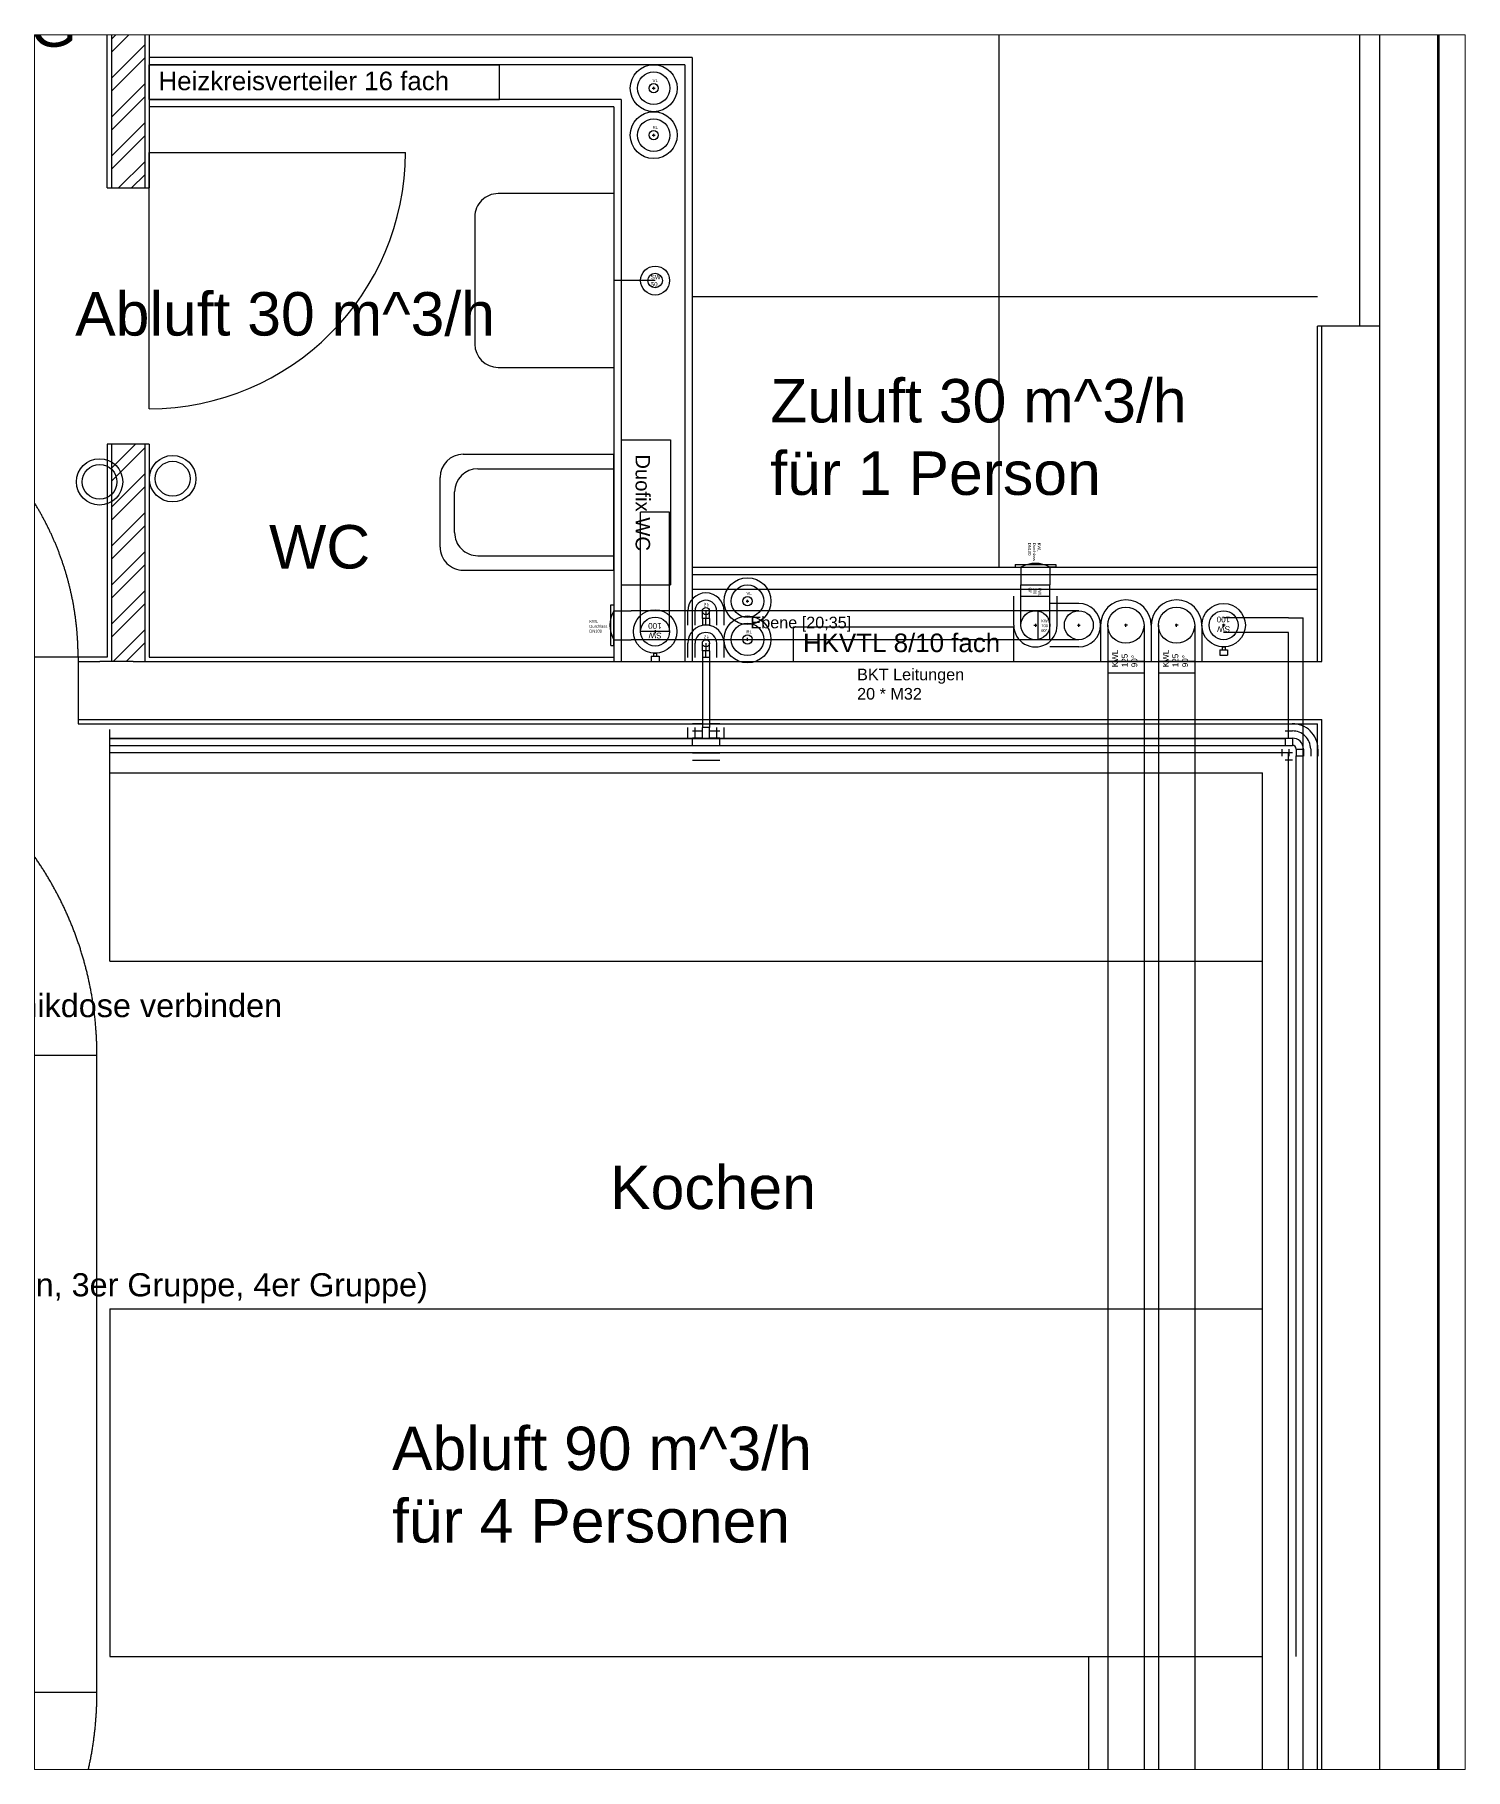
# Paper-space layout 'Ausdruck - WC - Küche' of a CAD drawing. Extents: x -6677 to 8143, y -324 to 17642.
# The model-space entities are those that its viewports show. They can reach past a viewport. Long polylines and large blocks are cut down to what shows.
import ezdxf

# ---------------------------------------------------------------- set-up
doc = ezdxf.new("R2010")
doc.units = 0
doc.header["$LTSCALE"] = 2
for name, pattern in [('ACAD_ISO03W100', [30, 12, -18]), ('CENTER', [50.8, 31.75, -6.35, 6.35, -6.35]), ('CENTERX2', [101.6, 63.5, -12.7, 12.7, -12.7]), ('PHANTOM', [63.5, 31.75, -6.35, 6.35, -6.35, 6.35, -6.35])]:
    doc.linetypes.add(name, pattern=pattern)
doc.layers.get('0').update_dxf_attribs({"lineweight": 25})
for name, color, linetype, lineweight in [('Hilfslinien', 7, 'Continuous', 25), ('Konstruktionslinien', 4, 'Continuous', 25), ('Möbilierung ... Möbel ... Küche', 30, 'Continuous', 25), ('Rohbau ... Fassdendämmung', 6, 'Continuous', 25), ('Rohbau ... Holhwand ... Hohlwand-Dämmung', 6, 'Continuous', 25), ('TGA ... Dämmung', 6, 'Continuous', 25), ('TGA ... Elektroinstallation', 30, 'PHANTOM', 25), ('TGA ... Elektroinstallation ... Geräte', 30, 'Continuous', 25), ('TGA ... Frischwasser', 5, 'Continuous', 25), ('TGA ... Frischwasser ... Frischwasser kalt', 5, 'Continuous', 25), ('TGA ... Heizung', 7, 'Continuous', 25), ('TGA ... Heizung ... Betonkernaktivierung', 7, 'Continuous', 25), ('TGA ... KWL ... Abluft', 1, 'CENTERX2', 25), ('TGA ... Sanitärobjekte', 4, 'Continuous', 25)]:
    doc.layers.add(name, color=color, linetype=linetype, lineweight=lineweight)
for name, color, linetype, lineweight, true_color in [('Information ... Raumbezeichnung', 20, 'Continuous', 25, 0xff5500), ('Möbilierung ... Möbel', 16, 'Continuous', 25, 0x800000), ('Möbilierung ... Türen', 16, 'Continuous', 25, 0x800000), ('Rohbau ... Außenputz', 200, 'Continuous', 25, 0xaa00ff), ('Rohbau ... Durchbrüche', 6, 'Continuous', 25, 0xf12bff), ('Rohbau ... Fenster', 151, 'Continuous', 25, 0x41c3ff), ('Rohbau ... Holhwand', 136, 'Continuous', 25, 0x008080), ('Rohbau ... Innenputz', 216, 'Continuous', 25, 0x800080), ('Rohbau ... Mauerwerk', 12, 'Continuous', 25, 0xc40000), ('TGA ... Abwasser', 206, 'Continuous', 25, 0x55007f), ('TGA ... KWL', 160, 'Continuous', 25, 0x0055ff), ('TGA ... KWL ... Zuluft', 160, 'CENTER', 25, 0x0055ff)]:
    doc.layers.add(name, color=color, linetype=linetype, lineweight=lineweight, true_color=true_color)
doc.layers.add('Information ... Verkehrsweg', color=2, linetype='Continuous', lineweight=25, plot=False)
doc.layers.add('TGA ... Montageraum', color=2, linetype='Continuous', lineweight=25, plot=False)
doc.layers.add('Viewports', color=21, linetype='ACAD_ISO03W100', lineweight=25, true_color=0xffaa7f, plot=False)
doc.styles.add('textstyle3', font='')
doc.styles.get('textstyle3').set_extended_font_data('Liberation Sans')

# ---------------------------------------------------------------- blocks, each defined once
blk = doc.blocks.new('WC-Schüssel')
for p, q in [((-52, 20), (0, 20)), ((0, -20), (0, 20)), ((-60, -12), (-60, 12)), ((-47, 15), (0, 15)), ((-55, -7), (-55, 7)), ((-47, -15), (0, -15)), ((-52, -20), (0, -20))]:
    blk.add_line(p, q)
for centre, start, end in [((-52, 12), 90, 180), ((-47, 7), 90, 180), ((-47, -7), 180, 270), ((-52, -12), 180, 270)]:
    blk.add_arc(centre, 8, start, end)
blk = doc.blocks.new('Waschbecken 60x48')
for p, q in [((40, 30), (0, 30)), ((0, -30), (0, 30)), ((48, -22), (48, 22)), ((0, -30), (40, -30))]:
    blk.add_line(p, q)
for centre, start, end in [((40, 22), 0, 90), ((40, -22), 270, 0)]:
    blk.add_arc(centre, 8, start, end)
blk = doc.blocks.new('Tisch')
at = {"layer": 'Information ... Verkehrsweg'}
for p, q in [((0, 220), (0, 340)), ((100, 340), (0, 340)), ((100, 220), (100, 340)), ((-120, 220), (0, 220)), ((-120, 220), (-120, 0)), ((100, 220), (220, 220)), ((220, 0), (220, 220)), ((-120, 0), (0, 0)), ((0, -120), (0, 0)), ((100, 0), (220, 0)), ((100, -120), (100, 0)), ((0, -120), (100, -120))]:
    blk.add_line(p, q, dxfattribs=at)
for centre, start, end in [((0, 220), 90, 180), ((100, 220), 0, 90), ((0, 0), 180, 270), ((100, 0), 270, 0)]:
    blk.add_arc(centre, 120, start, end, dxfattribs=at)
at = {"layer": 'Möbilierung ... Möbel'}
for p, q in [((0, 220), (100, 220)), ((0, 0), (0, 220)), ((100, 220), (100, 0)), ((100, 0), (0, 0))]:
    blk.add_line(p, q, dxfattribs=at)
blk = doc.blocks.new('Schmutzwasser DN100')
at = {"layer": 'Konstruktionslinien'}
for p, q in [((-0.5, 0), (0.5, 0)), ((0, -0.5), (0, 0.5))]:
    blk.add_line(p, q, dxfattribs=at)
at = {"layer": 'TGA ... Abwasser'}
blk.add_circle((0, 0), 5, dxfattribs=at)
at = {"layer": 'TGA ... Montageraum'}
for p, q in [((1.35, 10.3), (-1.35, 10.3)), ((-1.35, 8.5), (-1.35, 10.3)), ((1.35, 8.5), (-1.35, 8.5)), ((-0.5, 7.5), (-0.5, 8.5)), ((0.5, 8.5), (-0.5, 8.5)), ((0.5, 7.5), (-0.5, 7.5)), ((0.5, 7.5), (0.5, 8.5)), ((1.35, 8.5), (1.35, 10.3))]:
    blk.add_line(p, q, dxfattribs=at)
blk.add_circle((0, 0), 7.5, dxfattribs=at)
at = {"layer": 'TGA ... Abwasser', "insert": (-2.25, 2.36), "char_height": 5, "attachment_point": 1, "style": 'textstyle3'}
blk.add_mtext('\\H2;SW\\P100', dxfattribs=at)
blk = doc.blocks.new('Duofix WC Element')
at = {"layer": 'TGA ... Sanitärobjekte'}
for p, q in [((-25, 17), (25, 17)), ((-25, 0), (-25, 17)), ((25, 0), (25, 17)), ((-25, 0), (25, 0))]:
    blk.add_line(p, q, dxfattribs=at)
at = {"layer": 'TGA ... Sanitärobjekte', "insert": (-20, 10), "char_height": 7.5, "attachment_point": 1, "style": 'textstyle3'}
blk.add_mtext('\\H5;Duofix WC', dxfattribs=at)
blk = doc.blocks.new('Heizung - Verteiler 16 fach')
at = {"layer": 'TGA ... Heizung'}
for p, q in [((0, 12), (121, 12)), ((0, 0), (0, 12)), ((121, 0), (121, 12)), ((0, 0), (121, 0))]:
    blk.add_line(p, q, dxfattribs=at)
at = {"layer": 'TGA ... Heizung', "insert": (3.25, 9.62), "char_height": 12, "attachment_point": 1, "style": 'textstyle3'}
blk.add_mtext('\\H6.4;Heizkreisverteiler 16 fach', dxfattribs=at)
blk = doc.blocks.new('KWL-Tellerventil 100')
at = {"layer": 'TGA ... KWL'}
for p, q in [((-1, 0), (-1, 14)), ((-1, 14), (0, 14)), ((0, 14), (0, 12)), ((0, 12), (6, 12)), ((0, 2), (0, 12)), ((-1, 0), (0, 0)), ((0, 2), (6, 2)), ((0, 0), (0, 2))]:
    blk.add_line(p, q, dxfattribs=at)
blk.add_arc((8.66, 7), 10, 150, 210, dxfattribs=at)
at = {"layer": 'TGA ... KWL', "insert": (-8.45, 8.8), "char_height": 1, "attachment_point": 1, "style": 'textstyle3'}
blk.add_mtext('KWL\\PDurchlass\\PDN100', dxfattribs=at)
blk = doc.blocks.new('Frischwasser-Bogen 90 Projektion')
at = {"layer": 'Konstruktionslinien'}
for p in [(0, 6.25), (4.9, 6.25)]:
    blk.add_line(p, (2.3, 6.25), dxfattribs=at)
at = {"layer": 'TGA ... Dämmung'}
for p, q in [((0, 10), (4.9, 10)), ((0, 2.5), (4.9, 2.5))]:
    blk.add_line(p, q, dxfattribs=at)
blk.add_arc((4.9, 6.25), 3.75, 270, 90, dxfattribs=at)
at = {"layer": 'TGA ... Frischwasser'}
for p, q in [((0, 5), (0, 7.5)), ((2.3, 7.5), (0, 7.5)), ((2.3, 7.5), (4.9, 7.5)), ((2.3, 5), (2.3, 7.5)), ((2.3, 5), (0, 5)), ((2.3, 5), (4.9, 5))]:
    blk.add_line(p, q, dxfattribs=at)
blk.add_circle((4.9, 6.25), 1.25, dxfattribs=at)
at = {"layer": 'TGA ... Montageraum'}
for p, q in [((0, 12.5), (4.9, 12.5)), ((0, 0), (4.9, 0))]:
    blk.add_line(p, q, dxfattribs=at)
blk.add_arc((4.9, 6.25), 6.25, 270, 90, dxfattribs=at)
at = {"layer": 'TGA ... Frischwasser', "insert": (6.46, 6.89), "char_height": 2, "attachment_point": 1, "style": 'textstyle3'}
blk.add_mtext('\\H0.6;FW\\P90%%d', dxfattribs=at)
blk = doc.blocks.new('KWL-Bogen-90-100-Projektion')
at = {"layer": 'Konstruktionslinien'}
for p, q in [((13.5, 5), (14.5, 5)), ((14, 4.5), (14, 5.5))]:
    blk.add_line(p, q, dxfattribs=at)
at = {"layer": 'TGA ... KWL'}
for p, q in [((0, 0), (0, 10)), ((4, 10), (0, 10)), ((4, 0), (4, 10)), ((14, 10), (4, 10)), ((4, 0), (0, 0)), ((14, 0), (4, 0))]:
    blk.add_line(p, q, dxfattribs=at)
blk.add_circle((14, 5), 5, dxfattribs=at)
at = {"layer": 'TGA ... Montageraum'}
for p, q in [((14, 12.5), (4, 12.5)), ((14, -2.5), (4, -2.5))]:
    blk.add_line(p, q, dxfattribs=at)
blk.add_arc((14, 5), 7.5, 270, 90, dxfattribs=at)
at = {"layer": 'TGA ... KWL', "insert": (1, 7), "char_height": 1, "attachment_point": 1, "style": 'textstyle3'}
blk.add_mtext('KWL\\P100\\P90%%d', dxfattribs=at)
blk = doc.blocks.new('Frischwasser-T-Stück')
at = {"layer": 'TGA ... Dämmung'}
for p, q in [((-2.65, 9.45), (-2.65, 0)), ((2.35, 8.48), (6.05, 8.48)), ((4.85, 5.98), (4.85, 9.45)), ((2.35, 0.98), (6.05, 0.98)), ((4.85, 0), (4.85, 3.48))]:
    blk.add_line(p, q, dxfattribs=at)
at = {"layer": 'TGA ... Frischwasser'}
for p, q in [((-0.15, 9.45), (2.35, 9.45)), ((-0.15, 9.45), (-0.15, 0)), ((2.35, 5.98), (2.35, 9.45)), ((-0.15, 0), (2.35, 0)), ((2.35, 5.98), (6.05, 5.98)), ((2.35, 0), (2.35, 3.48)), ((2.35, 3.48), (6.05, 3.48)), ((6.05, 3.48), (6.05, 5.98))]:
    blk.add_line(p, q, dxfattribs=at)
at = {"layer": 'TGA ... Montageraum'}
for p, q in [((-5.15, 9.45), (-5.15, 0)), ((2.35, 10.98), (6.05, 10.98)), ((7.35, 5.98), (7.35, 9.45)), ((7.35, 0), (7.35, 3.48)), ((2.35, -1.52), (6.05, -1.52))]:
    blk.add_line(p, q, dxfattribs=at)
blk = doc.blocks.new('Frischwasser-Bogen 90')
at = {"layer": 'TGA ... Dämmung'}
for p, q in [((3.74, 8.84), (6.24, 8.84)), ((-2.5, 0), (-2.5, 2.5)), ((3.74, 1.34), (6.24, 1.34)), ((5, 0), (5, 2.5))]:
    blk.add_line(p, q, dxfattribs=at)
blk.add_arc((3.79, 2.55), 6.29, 90.75584, 180.75584, dxfattribs=at)
at = {"layer": 'TGA ... Frischwasser'}
for p, q in [((3.74, 6.34), (6.24, 6.34)), ((3.75, 3.84), (3.74, 6.34)), ((6.24, 6.34), (6.24, 3.84)), ((0, 0), (0, 2.5)), ((0, 2.5), (2.5, 2.5)), ((0, 0), (2.5, 0)), ((2.5, 0), (2.5, 2.5)), ((3.74, 3.84), (6.24, 3.84))]:
    blk.add_line(p, q, dxfattribs=at)
for radius, start, end in [(3.79, 90.75584, 180.75584), (1.3, 91.99812, 181.99812)]:
    blk.add_arc((3.79, 2.55), radius, start, end, dxfattribs=at)
at = {"layer": 'TGA ... Montageraum'}
for p, q in [((3.74, 11.34), (6.24, 11.34)), ((-5, 0), (-5, 2.5)), ((7.5, 0), (7.5, 2.5)), ((3.74, -1.16), (6.24, -1.16))]:
    blk.add_line(p, q, dxfattribs=at)
blk.add_arc((3.79, 2.55), 8.79, 90.75584, 180.75584, dxfattribs=at)
blk = doc.blocks.new('KWL-Bogen-90-125-Projektion')
at = {"layer": 'Konstruktionslinien'}
for p, q in [((16, 6.25), (17, 6.25)), ((16.5, 5.75), (16.5, 6.75))]:
    blk.add_line(p, q, dxfattribs=at)
at = {"layer": 'TGA ... KWL'}
for p, q in [((0, 0), (0, 12.5)), ((4, 12.5), (0, 12.5)), ((4, 0), (4, 12.5)), ((16.5, 12.5), (4, 12.5)), ((4, 0), (0, 0)), ((16.5, 0), (4, 0))]:
    blk.add_line(p, q, dxfattribs=at)
blk.add_circle((16.5, 6.25), 6.25, dxfattribs=at)
at = {"layer": 'TGA ... Montageraum'}
for p, q in [((16.5, 15), (4, 15)), ((16.5, -2.5), (4, -2.5))]:
    blk.add_line(p, q, dxfattribs=at)
blk.add_arc((16.5, 6.25), 8.75, 270, 90, dxfattribs=at)
at = {"layer": 'TGA ... KWL', "insert": (2, 11), "char_height": 2, "attachment_point": 1, "style": 'textstyle3'}
blk.add_mtext('KWL\\P125\\P90%%d', dxfattribs=at)
blk = doc.blocks.new('Heizung - Verteiler 10 fach')
at = {"layer": 'TGA ... Heizung'}
for p, q in [((0, 12), (76, 12)), ((0, 0), (0, 12)), ((76, 0), (76, 12)), ((0, 0), (76, 0))]:
    blk.add_line(p, q, dxfattribs=at)
at = {"layer": 'TGA ... Heizung', "insert": (3.25, 9.62), "char_height": 12, "attachment_point": 1, "style": 'textstyle3'}
blk.add_mtext('\\H6.4;HKVTL 8/10 fach', dxfattribs=at)
blk = doc.blocks.new('Heizung - Rücklauf')
at = {"layer": 'Konstruktionslinien'}
for p, q in [((-0.5, 0), (0.5, 0)), ((0, -0.5), (0, 0.5))]:
    blk.add_line(p, q, dxfattribs=at)
at = {"layer": 'TGA ... Dämmung'}
blk.add_circle((0, 0), 5.6, dxfattribs=at)
at = {"layer": 'TGA ... Heizung'}
blk.add_circle((0, 0), 1.6, dxfattribs=at)
at = {"layer": 'TGA ... Montageraum'}
blk.add_circle((0, 0), 8.1, dxfattribs=at)
at = {"layer": 'TGA ... Heizung', "insert": (-0.37, 3.17), "char_height": 2, "attachment_point": 1, "style": 'textstyle3'}
blk.add_mtext('\\H1.067;RL', dxfattribs=at)
blk = doc.blocks.new('Heizung - Vorlauf')
at = {"layer": 'Konstruktionslinien'}
for p, q in [((-0.5, 0), (0.5, 0)), ((0, -0.5), (0, 0.5))]:
    blk.add_line(p, q, dxfattribs=at)
at = {"layer": 'TGA ... Dämmung'}
blk.add_circle((0, 0), 5.6, dxfattribs=at)
at = {"layer": 'TGA ... Heizung'}
blk.add_circle((0, 0), 1.6, dxfattribs=at)
at = {"layer": 'TGA ... Montageraum'}
blk.add_circle((0, 0), 8.1, dxfattribs=at)
at = {"layer": 'TGA ... Heizung', "insert": (-0.37, 3.17), "char_height": 2, "attachment_point": 1, "style": 'textstyle3'}
blk.add_mtext('\\H1.06667;VL', dxfattribs=at)
blk = doc.blocks.new('Schmutzwasser DN50')
at = {"layer": 'TGA ... Abwasser'}
blk.add_circle((0, 0), 2.5, dxfattribs=at)
at = {"layer": 'TGA ... Montageraum'}
blk.add_circle((0, 0), 5, dxfattribs=at)
at = {"layer": 'TGA ... Abwasser', "insert": (-1.48, 1.94), "char_height": 5, "attachment_point": 1, "style": 'textstyle3'}
blk.add_mtext('\\H1.5;SW\\P50', dxfattribs=at)
blk = doc.blocks.new('EL-Taster')
at = {"layer": 'TGA ... Elektroinstallation ... Geräte'}
for radius in [8, 6]:
    blk.add_circle((0, 0), radius, dxfattribs=at)

msp = doc.modelspace()

# ---------------------------------------------------------------- hatches: boundary and pattern name
at = {"layer": 'Rohbau ... Mauerwerk', "transparency": 33554687}
h = msp.add_hatch(dxfattribs=at)
h.set_pattern_fill('ANSI32', color=256, style=0, pattern_type=0)
h.paths.add_polyline_path([(862.5, 636), (874, 636), (874, 731), (862.5, 731)], flags=0)
h = msp.add_hatch(dxfattribs=at)
h.set_pattern_fill('ANSI32', color=256, style=0, pattern_type=0)
h.paths.add_polyline_path([(874, 547.5), (862.5, 547.5), (862.5, 472.5), (874, 472.5)], flags=0)

# ---------------------------------------------------------------- linework, layer by layer
at = {"layer": 'Möbilierung ... Möbel'}
for p, q in [((1169, 505), (1169, 735)), ((1200, 0), (1200, 129))]:
    msp.add_line(p, q, dxfattribs=at)
at = {"layer": 'Möbilierung ... Möbel ... Küche'}
for p, q in [((862, 369), (862, 434)), ((862, 369), (1260, 369)), ((862, 249), (1260, 249)), ((862, 249), (862, 129)), ((862, 129), (1260, 129))]:
    msp.add_line(p, q, dxfattribs=at)
at = {"layer": 'Möbilierung ... Türen'}
for p, q in [((875.5, 559.75), (875.5, 648.25)), ((875.5, 648.25), (964, 648.25)), ((851, 474), (749.5, 474))]:
    msp.add_line(p, q, dxfattribs=at)
for centre, radius, start, end in [((875.5, 648.25), 88.5, 270, 0), ((749.5, 474), 101.5, 0, 90)]:
    msp.add_arc(centre, radius, start, end, dxfattribs=at)
at = {"layer": 'Rohbau ... Außenputz'}
msp.add_line((1321, -46), (1321, 971), dxfattribs=at)
at = {"layer": 'Rohbau ... Fassdendämmung'}
for p, q in [((1320.5, -45.5), (1320.5, 970.5)), ((1300.5, -25.5), (1300.5, 838.25))]:
    msp.add_line(p, q, dxfattribs=at)
at = {"layer": 'Rohbau ... Fenster'}
for p, q in [((1293.6, 588.25), (1293.6, 838.25)), ((1300.5, 588.25), (1300.5, 838.25))]:
    msp.add_line(p, q, dxfattribs=at)
at = {"layer": 'Rohbau ... Holhwand'}
for p, q in [((1063, 681), (875.5, 681)), ((1060.5, 678.5), (875.5, 678.5)), ((1060.5, 678.5), (1060.5, 472.5)), ((1063, 681), (1063, 472.5)), ((1038.5, 666.5), (875.5, 666.5)), ((1038.5, 666.5), (1038.5, 472.5)), ((1036, 664), (875.5, 664)), ((1036, 664), (1036, 472.5)), ((1063, 505), (1279, 505)), ((862, 434), (862, 449)), ((862, 434), (1260, 434)), ((1260, 0), (1260, 434))]:
    msp.add_line(p, q, dxfattribs=at)
at = {"layer": 'Rohbau ... Holhwand ... Hohlwand-Dämmung'}
for p, q in [((1063, 502.5), (1279, 502.5)), ((1063, 497.5), (1279, 497.5))]:
    msp.add_line(p, q, dxfattribs=at)
at = {"layer": 'Rohbau ... Innenputz'}
for p, q in [((861, 636), (861, 731)), ((875.5, 731), (875.5, 636)), ((861, 636), (862.5, 636)), ((874, 636), (875.5, 636)), ((1279, 472.5), (1279, 588.25)), ((1280.5, 588.25), (1279, 588.25)), ((861, 547.5), (861, 474)), ((862.5, 547.5), (861, 547.5)), ((875.5, 547.5), (874, 547.5)), ((875.5, 547.5), (875.5, 474)), ((861, 474), (851, 474)), ((851, 474), (851, 472.5)), ((875.5, 474), (1036, 474)), ((851, 452.5), (851, 451)), ((851, 451), (1279, 451)), ((1279, 0), (1279, 451))]:
    msp.add_line(p, q, dxfattribs=at)
at = {"layer": 'Rohbau ... Mauerwerk'}
for p, q in [((1300.5, 588.25), (1300.5, 950.5)), ((862.5, 731), (862.5, 636)), ((874, 731), (874, 636)), ((862.5, 636), (874, 636)), ((1280.5, 472.5), (1280.5, 588.25)), ((1300.5, 588.25), (1280.5, 588.25)), ((1300.5, -25.5), (1300.5, 588.25)), ((874, 547.5), (862.5, 547.5)), ((862.5, 547.5), (862.5, 472.5)), ((874, 547.5), (874, 472.5)), ((851, 472.5), (851, 452.5)), ((851, 472.5), (858.5, 472.5)), ((870, 472.5), (858.5, 472.5)), ((870, 472.5), (1280.5, 472.5)), ((851, 452.5), (1280.5, 452.5)), ((1280.5, -1.5), (1280.5, 452.5))]:
    msp.add_line(p, q, dxfattribs=at)
at = {"layer": 'TGA ... Abwasser'}
for p, q in [((1050.24, 604), (1036, 604)), ((1045.24, 482.8), (1045.24, 524)), ((1055.24, 524), (1045.24, 524)), ((1055.24, 482.8), (1055.24, 524)), ((1269, 487.5), (1246.55, 487.5)), ((1269, 487.5), (1274, 487.5)), ((1274, 0), (1274, 487.5)), ((1055.24, 482.8), (1045.24, 482.8)), ((1269, 482.5), (1246.55, 482.5)), ((1269, 446), (1269, 482.5)), ((862, 446), (1269, 446)), ((862, 441), (1269, 441)), ((1269, 0), (1269, 441))]:
    msp.add_line(p, q, dxfattribs=at)
at = {"layer": 'TGA ... Frischwasser ... Frischwasser kalt'}
for p, q in [((1066.55, 473.85), (1066.55, 449.66)), ((1069.05, 473.85), (1069.05, 449.66)), ((1267.78, 445.81), (862, 445.81)), ((1267.78, 443.31), (862, 443.31)), ((1271.44, 439.96), (1271.44, 129)), ((1273.94, 439.96), (1273.94, 129))]:
    msp.add_line(p, q, dxfattribs=at)
at = {"layer": 'TGA ... KWL'}
for p, q in [((1182.56, 490), (1042, 490)), ((1182.56, 480), (1042, 480))]:
    msp.add_line(p, q, dxfattribs=at)
at = {"layer": 'TGA ... KWL ... Abluft'}
for p, q in [((1206.56, 468.5), (1206.56, 20)), ((1219.06, 468.5), (1219.06, 20)), ((1224.06, 468.5), (1224.06, 20)), ((1236.56, 468.5), (1236.56, 20))]:
    msp.add_line(p, q, dxfattribs=at)
at = {"layer": 'TGA ... Sanitärobjekte'}
msp.add_line((1063, 598.5), (1279, 598.5), dxfattribs=at)

# ---------------------------------------------------------------- block references
at = {"layer": 'Hilfslinien', "rotation": 360}
msp.add_blockref('Heizung - Verteiler 10 fach', (1098.06, 472.5), dxfattribs=at)
at = {"layer": 'Möbilierung ... Möbel', "rotation": 180}
for name, p in [('Schmutzwasser DN100', (1050.24, 482.8)), ('Tisch', (737.5, 336.5))]:
    msp.add_blockref(name, p, dxfattribs=at)
at = {"layer": 'Rohbau ... Holhwand', "rotation": 270}
msp.add_blockref('Duofix WC Element', (1038.5, 524), dxfattribs=at)
at = {"layer": 'TGA ... Abwasser'}
msp.add_blockref('Schmutzwasser DN50', (1050.24, 604), dxfattribs=at)
at = {"layer": 'TGA ... Abwasser', "rotation": 180}
msp.add_blockref('Schmutzwasser DN100', (1246.55, 485), dxfattribs=at)
at = {"layer": 'TGA ... Elektroinstallation'}
for p in [(858.43, 534.5), (883.65, 535.59)]:
    msp.add_blockref('EL-Taster', p, dxfattribs=at)
at = {"layer": 'TGA ... Frischwasser', "rotation": 90}
for p in [(1074.05, 485), (1074.05, 473.85)]:
    msp.add_blockref('Frischwasser-Bogen 90 Projektion', p, dxfattribs=at)
at = {"layer": 'TGA ... Frischwasser ... Frischwasser kalt', "rotation": 270}
msp.add_blockref('Frischwasser-Bogen 90', (1267.78, 446), dxfattribs=at)
at = {"layer": 'TGA ... Heizung', "rotation": 360}
msp.add_blockref('Heizung - Verteiler 16 fach', (875.5, 666.5), dxfattribs=at)
at = {"layer": 'TGA ... Heizung ... Betonkernaktivierung'}
for name, p in [('Heizung - Vorlauf', (1082.14, 493.3)), ('Heizung - Rücklauf', (1082.14, 480.1))]:
    msp.add_blockref(name, p, dxfattribs=at)
at = {"layer": 'TGA ... KWL'}
for name, p in [('Heizung - Vorlauf', (1049.75, 670.4)), ('Heizung - Rücklauf', (1049.75, 654.2)), ('KWL-Bogen-90-100-Projektion', (1182.56, 480))]:
    msp.add_blockref(name, p, dxfattribs=at)
for name, p, rotation in [('KWL-Tellerventil 100', (1174.56, 505), 270), ('KWL-Bogen-90-100-Projektion', (1176.56, 499), 270), ('KWL-Bogen-90-125-Projektion', (1219.06, 468.5), 90), ('KWL-Bogen-90-125-Projektion', (1236.56, 468.5), 90)]:
    msp.add_blockref(name, p, dxfattribs=dict(at, rotation=rotation))
at = {"layer": 'TGA ... KWL ... Zuluft'}
msp.add_blockref('KWL-Tellerventil 100', (1036, 478), dxfattribs=at)
at = {"layer": 'TGA ... Montageraum', "rotation": 90}
msp.add_blockref('Frischwasser-T-Stück', (1072.55, 443.61), dxfattribs=at)
at = {"layer": 'TGA ... Sanitärobjekte'}
for name, p, rotation in [('Waschbecken 60x48', (1036, 604), 180), ('WC-Schüssel', (1036, 524), 360)]:
    msp.add_blockref(name, p, dxfattribs=dict(at, rotation=rotation))

# ---------------------------------------------------------------- texts
at = {"layer": 'Information ... Raumbezeichnung', "char_height": 15, "attachment_point": 1, "style": 'textstyle3'}
for s, insert in [('Flur EG', (778.43, 699.72)), ('WC', (916.94, 519.58)), ('Kochen', (1034.71, 298.4))]:
    msp.add_mtext(s, dxfattribs=dict(at, insert=insert))
at = {"layer": 'Rohbau ... Durchbrüche', "insert": (1120, 470), "char_height": 4, "attachment_point": 1, "style": 'textstyle3'}
msp.add_mtext('BKT Leitungen\\P20 * M32', dxfattribs=at)
at = {"layer": 'TGA ... Elektroinstallation ... Geräte', "insert": (650, 430), "char_height": 8, "attachment_point": 1, "line_spacing_factor": 0.903614, "style": 'textstyle3'}
msp.add_mtext('Eltako OnWall für iPad 10"\\P - 1 Elektronikdose\\P - Höhe Dosenmitte +161 cm RFB\\P- 24V\\P\\PHome Assistant Voce Preview\\P- 1 Elektronikdose mit oberer Elektronikdose verbinden\\P- Höhe abklären mit OnWall Maße\\P- 24V\\P\\P5-fach Rahmen\\P - Oberkante = +131 cm RFB\\P - 5 Stück 4-fach-Wippe\\P - Steckdose\\P - Jalousie (6 Kanäle Up/Down, einzeln, 3er Gruppe, 4er Gruppe)\\P - Licht (4 Kanäle Up/Down)\\P- Eltako Bus\\P- 230V\\P\\P1-fach Steckdose\\P - Oberkante = +48 cm RFB\\P- 230V\\P- Zuleitung über obere Steckdose\\P\\P\\P ', dxfattribs=at)
at = {"layer": 'TGA ... KWL', "attachment_point": 1, "style": 'textstyle3'}
for s, insert, char_height in [('Abluft 30 m^ 3/h', (850, 600), 15), ('Ebene [20;35] ', (1083.16, 487.94), 4), ('Abluft 90 m^ 3/h\\Pfür 4 Personen', (959.41, 208.3), 15)]:
    msp.add_mtext(s, dxfattribs=dict(at, insert=insert, char_height=char_height))
at = {"layer": 'TGA ... KWL ... Zuluft', "insert": (1090, 570), "char_height": 15, "attachment_point": 1, "style": 'textstyle3'}
msp.add_mtext('Zuluft 30 m^ 3/h\\Pfür 1 Person', dxfattribs=at)

psp = doc.layouts.new('Ausdruck - WC - Küche')

# ---------------------------------------------------------------- viewports
at = {"layer": 'Viewports'}
psp.add_viewport(center=(733, 8659), size=(14820, 17966), view_center_point=(1083, 389.43), view_height=598.866, dxfattribs=at)

doc.saveas('drawing.dxf')
